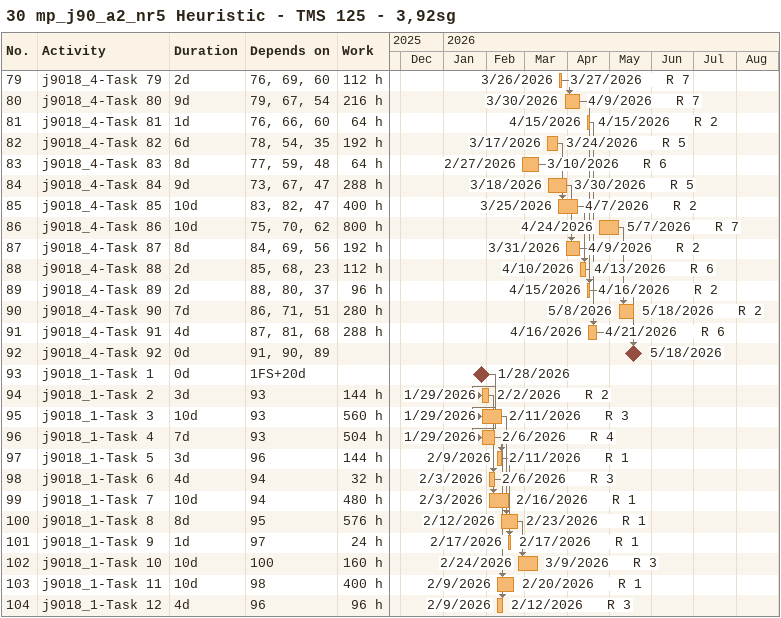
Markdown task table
30 mp_j90_a2_nr5 Heuristic - TMS 125 - 3,92sg

| ID | Task | Duration | Start | Finish | Predecessors | Resources | Work (h) |
|---|---|---|---|---|---|---|---|
| 79 | j9018_4-Task 79 | 2d | 2026-03-26 | 2026-03-27 | 76, 69, 60 | R 7 | 112 |
| 80 | j9018_4-Task 80 | 9d | 2026-03-30 | 2026-04-09 | 79, 67, 54 | R 7 | 216 |
| 81 | j9018_4-Task 81 | 1d | 2026-04-15 | 2026-04-15 | 76, 66, 60 | R 2 | 64 |
| 82 | j9018_4-Task 82 | 6d | 2026-03-17 | 2026-03-24 | 78, 54, 35 | R 5 | 192 |
| 83 | j9018_4-Task 83 | 8d | 2026-02-27 | 2026-03-10 | 77, 59, 48 | R 6 | 64 |
| 84 | j9018_4-Task 84 | 9d | 2026-03-18 | 2026-03-30 | 73, 67, 47 | R 5 | 288 |
| 85 | j9018_4-Task 85 | 10d | 2026-03-25 | 2026-04-07 | 83, 82, 47 | R 2 | 400 |
| 86 | j9018_4-Task 86 | 10d | 2026-04-24 | 2026-05-07 | 75, 70, 62 | R 7 | 800 |
| 87 | j9018_4-Task 87 | 8d | 2026-03-31 | 2026-04-09 | 84, 69, 56 | R 2 | 192 |
| 88 | j9018_4-Task 88 | 2d | 2026-04-10 | 2026-04-13 | 85, 68, 23 | R 6 | 112 |
| 89 | j9018_4-Task 89 | 2d | 2026-04-15 | 2026-04-16 | 88, 80, 37 | R 2 | 96 |
| 90 | j9018_4-Task 90 | 7d | 2026-05-08 | 2026-05-18 | 86, 71, 51 | R 2 | 280 |
| 91 | j9018_4-Task 91 | 4d | 2026-04-16 | 2026-04-21 | 87, 81, 68 | R 6 | 288 |
| 92 | j9018_4-Task 92 | 0d | 2026-05-18 | 2026-05-18 | 91, 90, 89 |  |  |
| 93 | j9018_1-Task 1 | 0d | 2026-01-28 | 2026-01-28 | 1FS+20d |  |  |
| 94 | j9018_1-Task 2 | 3d | 2026-01-29 | 2026-02-02 | 93 | R 2 | 144 |
| 95 | j9018_1-Task 3 | 10d | 2026-01-29 | 2026-02-11 | 93 | R 3 | 560 |
| 96 | j9018_1-Task 4 | 7d | 2026-01-29 | 2026-02-06 | 93 | R 4 | 504 |
| 97 | j9018_1-Task 5 | 3d | 2026-02-09 | 2026-02-11 | 96 | R 1 | 144 |
| 98 | j9018_1-Task 6 | 4d | 2026-02-03 | 2026-02-06 | 94 | R 3 | 32 |
| 99 | j9018_1-Task 7 | 10d | 2026-02-03 | 2026-02-16 | 94 | R 1 | 480 |
| 100 | j9018_1-Task 8 | 8d | 2026-02-12 | 2026-02-23 | 95 | R 1 | 576 |
| 101 | j9018_1-Task 9 | 1d | 2026-02-17 | 2026-02-17 | 97 | R 1 | 24 |
| 102 | j9018_1-Task 10 | 10d | 2026-02-24 | 2026-03-09 | 100 | R 3 | 160 |
| 103 | j9018_1-Task 11 | 10d | 2026-02-09 | 2026-02-20 | 98 | R 1 | 400 |
| 104 | j9018_1-Task 12 | 4d | 2026-02-09 | 2026-02-12 | 96 | R 3 | 96 |
